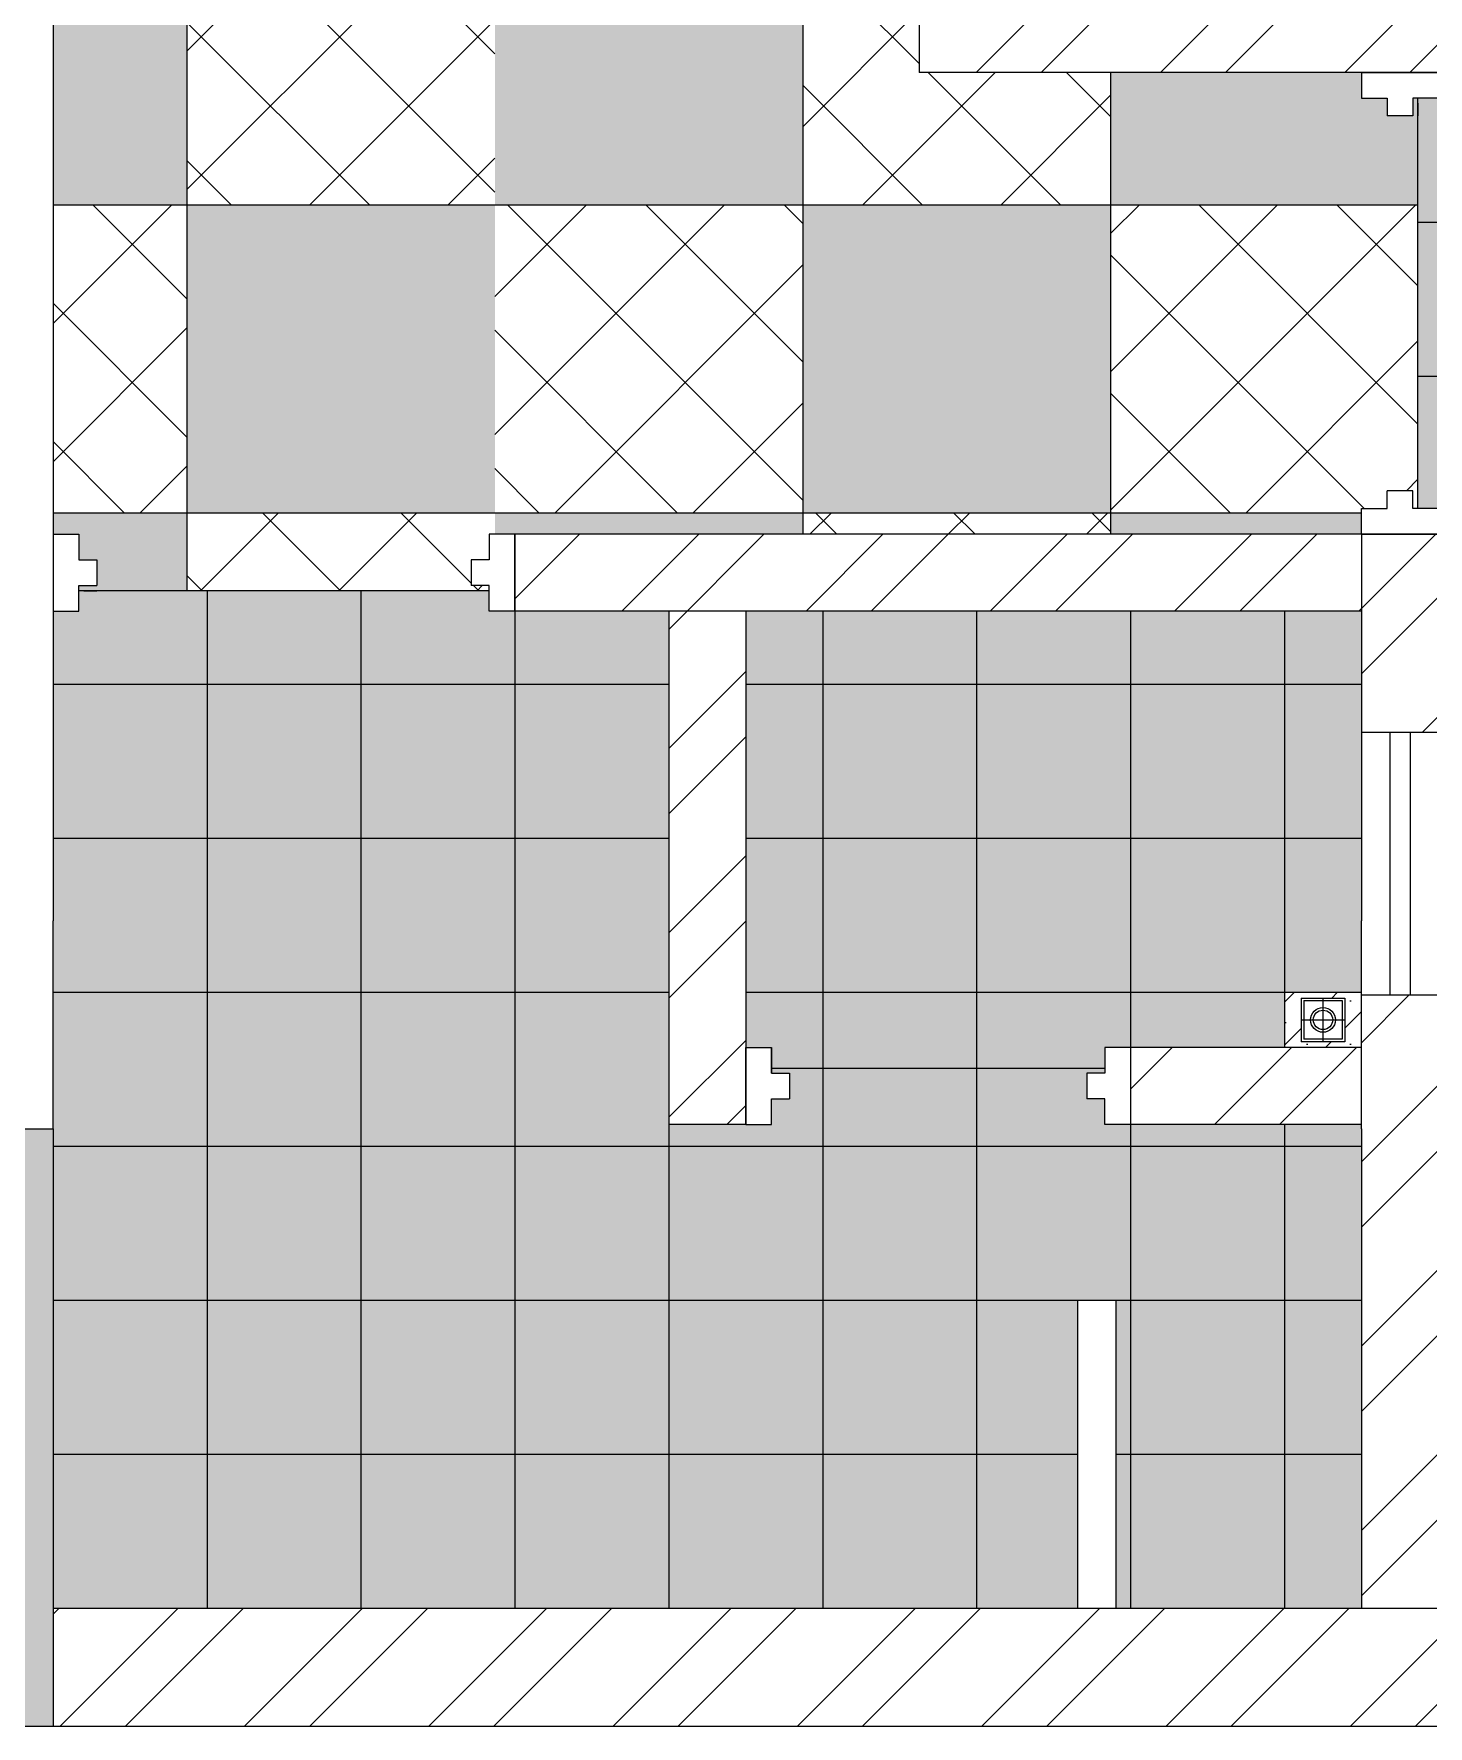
# Model space of a CAD drawing. Header units: millimetres. Extents: x 86441 to 190201, y 16532 to 98188.
# Drawn here: x 88206.1 to 88260.5, y 59550.7 to 59616.6 of the extents above; entities that cross this region are included whole.
import ezdxf

# ---------------------------------------------------------------- set-up
doc = ezdxf.new("R2010")
doc.units = ezdxf.units.MM
doc.header["$LTSCALE"] = 0.1
doc.layers.add('COLUMN', color=1, linetype='Continuous', lineweight=0)
pattern_1 = [(45, (86262.1527, 59039.9638), (-2.694077, 2.694077), []), (135, (86262.1527, 59039.9638), (-2.694077, -2.694077), [])]

msp = doc.modelspace()

# ---------------------------------------------------------------- hatches: boundary and pattern name
at = {"true_color": 0xc7c8ca, "transparency": 33554687}
h = msp.add_hatch(color=9, dxfattribs=at)
h.dxf.hatch_style = 1
h.paths.add_polyline_path([(88212.105, 59621.953), (88206.885, 59621.953), (88206.885, 59609.953), (88212.105, 59609.953)])
h = msp.add_hatch(dxfattribs=at)
h.set_pattern_fill('ANSI37', color=9, scale=1.2)
h.set_pattern_definition(pattern_1)
h.paths.add_polyline_path([(88224.105, 59621.953), (88212.105, 59621.953), (88212.105, 59609.953), (88224.105, 59609.953)])
h = msp.add_hatch(color=9, dxfattribs=at)
h.dxf.hatch_style = 1
h.paths.add_polyline_path([(88236.105, 59621.953), (88224.105, 59621.953), (88224.105, 59609.953), (88236.105, 59609.953)])
h = msp.add_hatch(dxfattribs=at)
h.set_pattern_fill('ANSI37', color=9, scale=1.2)
h.set_pattern_definition(pattern_1)
h.paths.add_polyline_path([(88248.105, 59615.113), (88240.645, 59615.113), (88240.645, 59618.113), (88240.645, 59618.813), (88241.145, 59618.813), (88241.145, 59619.113), (88241.645, 59619.113), (88241.645, 59618.813), (88241.745, 59618.813), (88241.745, 59621.953), (88236.105, 59621.953), (88236.105, 59609.953), (88248.105, 59609.953)])
at = {"transparency": 33554687}
h = msp.add_hatch(color=7, dxfattribs=at)
h.dxf.hatch_style = 1
h.paths.add_polyline_path([(88242.885, 59579.273), (88236.885, 59579.273), (88236.885, 59576.313), (88242.885, 59576.313)])
h.paths.add_polyline_path([(88242.885, 59576.313), (88236.885, 59576.313), (88236.885, 59573.273), (88242.885, 59573.273)])
h.paths.add_polyline_path([(88254.885, 59579.273), (88248.885, 59579.273), (88248.885, 59577.113), (88254.885, 59577.113)])
h.paths.add_polyline_path([(88257.885, 59582.053), (88257.885, 59585.273), (88254.885, 59585.273), (88254.885, 59579.273), (88257.885, 59579.273)])
h.paths.add_polyline_path([(88248.885, 59585.273), (88242.885, 59585.273), (88242.885, 59579.273), (88248.885, 59579.273)])
h.paths.add_polyline_path([(88236.885, 59585.273), (88233.885, 59585.273), (88233.885, 59579.273), (88236.885, 59579.273)])
h.paths.add_polyline_path([(88224.885, 59585.273), (88218.885, 59585.273), (88218.885, 59579.273), (88224.885, 59579.273)])
h.paths.add_polyline_path([(88212.885, 59585.273), (88206.885, 59585.273), (88206.885, 59582.053), (88206.885, 59579.273), (88212.885, 59579.273)])
h.paths.add_polyline_path([(88218.885, 59591.273), (88212.885, 59591.273), (88212.885, 59585.273), (88218.885, 59585.273)])
h.paths.add_polyline_path([(88230.885, 59591.273), (88224.885, 59591.273), (88224.885, 59585.273), (88230.885, 59585.273)])
h.paths.add_polyline_path([(88242.885, 59591.273), (88236.885, 59591.273), (88236.885, 59585.273), (88242.885, 59585.273)])
h.paths.add_polyline_path([(88254.885, 59591.273), (88248.885, 59591.273), (88248.885, 59585.273), (88254.885, 59585.273)])
h.paths.add_polyline_path([(88257.885, 59594.113), (88254.885, 59594.113), (88254.885, 59591.273), (88257.885, 59591.273)])
h.paths.add_polyline_path([(88248.885, 59594.113), (88242.885, 59594.113), (88242.885, 59591.273), (88248.885, 59591.273)])
h.paths.add_polyline_path([(88236.885, 59594.113), (88233.885, 59594.113), (88233.885, 59591.273), (88236.885, 59591.273)])
h.paths.add_polyline_path([(88224.885, 59594.113), (88223.885, 59594.113), (88223.885, 59594.913), (88218.885, 59594.913), (88218.885, 59591.273), (88224.885, 59591.273)])
h.paths.add_polyline_path([(88212.885, 59594.913), (88207.885, 59594.913), (88207.885, 59594.113), (88206.885, 59594.113), (88206.885, 59591.273), (88212.885, 59591.273)])
h.paths.add_polyline_path([(88266.885, 59615.113), (88260.885, 59615.113), (88260.885, 59614.113), (88260.085, 59614.113), (88260.085, 59609.273), (88266.885, 59609.273)])
h.paths.add_polyline_path([(88278.885, 59615.113), (88272.885, 59615.113), (88272.885, 59609.273), (88278.885, 59609.273)])
h.paths.add_polyline_path([(88290.885, 59615.113), (88284.885, 59615.113), (88284.885, 59609.273), (88290.885, 59609.273)])
h.paths.add_polyline_path([(88272.885, 59609.273), (88266.885, 59609.273), (88266.885, 59603.273), (88272.885, 59603.273)])
h.paths.add_polyline_path([(88284.885, 59609.273), (88278.885, 59609.273), (88278.885, 59603.273), (88284.885, 59603.273)])
h.paths.add_polyline_path([(88295.185, 59609.273), (88290.885, 59609.273), (88290.885, 59603.273), (88295.185, 59603.273)])
h.paths.add_polyline_path([(88266.885, 59603.273), (88260.085, 59603.273), (88260.085, 59598.113), (88260.885, 59598.113), (88260.885, 59597.273), (88266.885, 59597.273)])
h.paths.add_polyline_path([(88278.885, 59603.273), (88272.885, 59603.273), (88272.885, 59597.273), (88278.885, 59597.273)])
h.paths.add_polyline_path([(88290.885, 59603.273), (88284.885, 59603.273), (88284.885, 59597.273), (88290.885, 59597.273)])
h.paths.add_polyline_path([(88272.885, 59597.273), (88266.885, 59597.273), (88266.885, 59591.273), (88272.885, 59591.273)])
h.paths.add_polyline_path([(88284.885, 59597.273), (88278.885, 59597.273), (88278.885, 59591.273), (88284.885, 59591.273)])
h.paths.add_polyline_path([(88296.885, 59597.273), (88290.885, 59597.273), (88290.885, 59591.273), (88296.885, 59591.273)])
h.paths.add_polyline_path([(88302.885, 59600.793), (88296.885, 59600.793), (88296.885, 59597.273), (88302.885, 59597.273)])
h.paths.add_polyline_path([(88308.885, 59597.273), (88302.885, 59597.273), (88302.885, 59591.273), (88308.885, 59591.273)])
h.paths.add_polyline_path([(88310.525, 59600.793), (88308.885, 59600.793), (88308.885, 59597.273), (88310.525, 59597.273)])
h.paths.add_polyline_path([(88266.885, 59591.273), (88260.885, 59591.273), (88260.885, 59585.273), (88266.885, 59585.273)])
h.paths.add_polyline_path([(88278.885, 59591.273), (88272.885, 59591.273), (88272.885, 59585.273), (88278.885, 59585.273)])
h.paths.add_polyline_path([(88290.885, 59591.273), (88284.885, 59591.273), (88284.885, 59585.273), (88290.885, 59585.273)])
h.paths.add_polyline_path([(88302.885, 59591.273), (88296.885, 59591.273), (88296.885, 59585.273), (88302.885, 59585.273)])
h.paths.add_polyline_path([(88310.525, 59591.273), (88308.885, 59591.273), (88308.885, 59585.273), (88310.525, 59585.273)])
h.paths.add_polyline_path([(88272.885, 59585.273), (88266.885, 59585.273), (88266.885, 59581.293), (88267.675, 59581.293), (88268.675, 59581.293), (88268.675, 59580.293), (88269.375, 59580.293), (88269.375, 59579.273), (88272.885, 59579.273)])
h.paths.add_polyline_path([(88284.885, 59585.273), (88278.885, 59585.273), (88278.885, 59579.273), (88280.975, 59579.273), (88280.975, 59580.293), (88281.675, 59580.293), (88281.675, 59581.293), (88282.675, 59581.293), (88284.885, 59581.293)])
h.paths.add_polyline_path([(88296.885, 59585.273), (88290.885, 59585.273), (88290.885, 59579.273), (88296.885, 59579.273)])
h.paths.add_polyline_path([(88308.885, 59585.273), (88302.885, 59585.273), (88302.885, 59581.293), (88307.465, 59581.293), (88308.885, 59581.293)])
h.paths.add_polyline_path([(88266.885, 59578.293), (88260.885, 59578.293), (88260.885, 59573.953), (88260.885, 59573.273), (88266.885, 59573.273)])
h.paths.add_polyline_path([(88278.885, 59579.093), (88272.885, 59579.093), (88272.885, 59573.273), (88278.885, 59573.273)])
h.paths.add_polyline_path([(88290.885, 59579.093), (88286.675, 59579.093), (88286.675, 59578.293), (88285.675, 59578.293), (88285.675, 59573.273), (88290.885, 59573.273)])
h.paths.add_polyline_path([(88302.885, 59578.293), (88300.675, 59578.293), (88299.675, 59578.293), (88299.675, 59579.093), (88296.885, 59579.093), (88296.885, 59573.273), (88302.885, 59573.273)])
h.paths.add_polyline_path([(88310.525, 59578.293), (88308.885, 59578.293), (88308.885, 59575.333), (88310.525, 59575.333)])
h.paths.add_polyline_path([(88272.885, 59573.273), (88266.885, 59573.273), (88266.885, 59567.273), (88272.885, 59567.273)])
h.paths.add_polyline_path([(88282.675, 59573.273), (88278.885, 59573.273), (88278.885, 59567.273), (88282.675, 59567.273)])
h.paths.add_polyline_path([(88296.885, 59573.273), (88290.885, 59573.273), (88290.885, 59567.273), (88296.885, 59567.273)])
h.paths.add_polyline_path([(88307.465, 59573.273), (88302.885, 59573.273), (88302.885, 59567.273), (88307.465, 59567.273)])
h.paths.add_polyline_path([(88266.885, 59567.273), (88260.885, 59567.273), (88260.885, 59561.273), (88266.885, 59561.273)])
h.paths.add_polyline_path([(88278.885, 59567.273), (88272.885, 59567.273), (88272.885, 59561.273), (88278.885, 59561.273)])
h.paths.add_polyline_path([(88290.885, 59567.273), (88285.675, 59567.273), (88285.675, 59565.303), (88285.675, 59561.273), (88290.885, 59561.273)])
h.paths.add_polyline_path([(88302.885, 59567.273), (88296.885, 59567.273), (88296.885, 59561.273), (88302.885, 59561.273)])
h.paths.add_polyline_path([(88272.885, 59561.273), (88266.885, 59561.273), (88266.885, 59555.273), (88272.885, 59555.273)])
h.paths.add_polyline_path([(88296.885, 59561.273), (88290.885, 59561.273), (88290.885, 59555.273), (88296.885, 59555.273)])
at = {"true_color": 0xc7c8ca, "transparency": 33554687}
h = msp.add_hatch(color=9, dxfattribs=at)
h.dxf.hatch_style = 1
h.paths.add_polyline_path([(88260.085, 59614.113), (88259.885, 59614.113), (88259.885, 59613.413), (88258.885, 59613.413), (88258.885, 59614.113), (88257.885, 59614.113), (88257.885, 59615.113), (88248.105, 59615.113), (88248.105, 59609.953), (88260.085, 59609.953)])
h = msp.add_hatch(dxfattribs=at)
h.set_pattern_fill('ANSI37', color=9, scale=1.2)
h.set_pattern_definition(pattern_1)
h.paths.add_polyline_path([(88212.105, 59609.953), (88206.885, 59609.953), (88206.885, 59597.953), (88212.105, 59597.953)])
h = msp.add_hatch(color=9, dxfattribs=at)
h.dxf.hatch_style = 1
h.paths.add_polyline_path([(88224.105, 59609.953), (88212.105, 59609.953), (88212.105, 59597.953), (88224.105, 59597.953)])
h = msp.add_hatch(dxfattribs=at)
h.set_pattern_fill('ANSI37', color=9, scale=1.2)
h.set_pattern_definition(pattern_1)
h.paths.add_polyline_path([(88236.105, 59609.953), (88224.105, 59609.953), (88224.105, 59597.953), (88236.105, 59597.953)])
h = msp.add_hatch(color=9, dxfattribs=at)
h.dxf.hatch_style = 1
h.paths.add_polyline_path([(88248.105, 59609.953), (88236.105, 59609.953), (88236.105, 59597.953), (88248.105, 59597.953)])
h = msp.add_hatch(dxfattribs=at)
h.set_pattern_fill('ANSI37', color=9, scale=1.2)
h.set_pattern_definition(pattern_1)
h.paths.add_polyline_path([(88260.085, 59609.953), (88248.105, 59609.953), (88248.105, 59597.953), (88257.885, 59597.953), (88257.885, 59598.113), (88258.885, 59598.113), (88258.885, 59598.813), (88259.885, 59598.813), (88259.885, 59598.113), (88260.085, 59598.113)])
at = {"true_color": 0xffffff, "transparency": 33554623}
h = msp.add_hatch(color=7, dxfattribs=at)
h.dxf.hatch_style = 1
h.paths.add_polyline_path([(88266.885, 59609.273), (88260.085, 59609.273), (88260.085, 59603.273), (88266.885, 59603.273)])
at = {"true_color": 0xc7c8ca, "transparency": 33554687}
h = msp.add_hatch(color=9, dxfattribs=at)
h.dxf.hatch_style = 1
h.paths.add_polyline_path([(88212.105, 59597.953), (88206.885, 59597.953), (88206.885, 59597.113), (88207.885, 59597.113), (88207.885, 59596.113), (88208.585, 59596.113), (88208.585, 59595.113), (88207.885, 59595.113), (88207.885, 59594.913), (88212.105, 59594.913)])
h.paths.add_polyline_path([(88236.105, 59597.953), (88224.105, 59597.953), (88224.105, 59597.113), (88224.885, 59597.113), (88236.105, 59597.113)])
h.paths.add_polyline_path([(88257.885, 59597.953), (88248.105, 59597.953), (88248.105, 59597.113), (88257.885, 59597.113)])
h = msp.add_hatch(dxfattribs=at)
h.set_pattern_fill('ANSI37', color=9, scale=1.2)
h.set_pattern_definition(pattern_1)
h.paths.add_polyline_path([(88223.185, 59596.113), (88223.885, 59596.113), (88223.885, 59597.113), (88224.105, 59597.113), (88224.105, 59597.953), (88212.105, 59597.953), (88212.105, 59594.913), (88223.885, 59594.913), (88223.885, 59595.113), (88223.185, 59595.113)])
h = msp.add_hatch(dxfattribs=at)
h.set_pattern_fill('ANSI37', color=9, scale=1.2)
h.set_pattern_definition(pattern_1)
h.paths.add_polyline_path([(88248.105, 59597.953), (88236.105, 59597.953), (88236.105, 59597.113), (88248.105, 59597.113)])
at = {"true_color": 0xffffff, "transparency": 33554623}
h = msp.add_hatch(color=7, dxfattribs=at)
h.dxf.hatch_style = 1
h.paths.add_polyline_path([(88218.885, 59594.913), (88212.885, 59594.913), (88212.885, 59591.273), (88218.885, 59591.273)])
h = msp.add_hatch(color=7, dxfattribs=at)
h.dxf.hatch_style = 1
h.paths.add_polyline_path([(88230.885, 59594.113), (88224.885, 59594.113), (88224.885, 59591.273), (88230.885, 59591.273)])
h = msp.add_hatch(color=7, dxfattribs=at)
h.dxf.hatch_style = 1
h.paths.add_polyline_path([(88242.885, 59594.113), (88236.885, 59594.113), (88236.885, 59591.273), (88242.885, 59591.273)])
h = msp.add_hatch(color=7, dxfattribs=at)
h.dxf.hatch_style = 1
h.paths.add_polyline_path([(88254.885, 59594.113), (88248.885, 59594.113), (88248.885, 59591.273), (88254.885, 59591.273)])
h = msp.add_hatch(color=7, dxfattribs=at)
h.dxf.hatch_style = 1
h.paths.add_polyline_path([(88212.885, 59591.273), (88206.885, 59591.273), (88206.885, 59585.273), (88212.885, 59585.273)])
h = msp.add_hatch(color=7, dxfattribs=at)
h.dxf.hatch_style = 1
h.paths.add_polyline_path([(88224.885, 59591.273), (88218.885, 59591.273), (88218.885, 59585.273), (88224.885, 59585.273)])
h = msp.add_hatch(color=7, dxfattribs=at)
h.dxf.hatch_style = 1
h.paths.add_polyline_path([(88236.885, 59591.273), (88233.885, 59591.273), (88233.885, 59585.273), (88236.885, 59585.273)])
h = msp.add_hatch(color=7, dxfattribs=at)
h.dxf.hatch_style = 1
h.paths.add_polyline_path([(88248.885, 59591.273), (88242.885, 59591.273), (88242.885, 59585.273), (88248.885, 59585.273)])
h = msp.add_hatch(color=7, dxfattribs=at)
h.dxf.hatch_style = 1
h.paths.add_polyline_path([(88257.885, 59591.273), (88254.885, 59591.273), (88254.885, 59585.273), (88257.885, 59585.273)])
h = msp.add_hatch(color=7, dxfattribs=at)
h.dxf.hatch_style = 1
h.paths.add_polyline_path([(88218.885, 59585.273), (88212.885, 59585.273), (88212.885, 59579.273), (88218.885, 59579.273)])
h = msp.add_hatch(color=7, dxfattribs=at)
h.dxf.hatch_style = 1
h.paths.add_polyline_path([(88230.885, 59585.273), (88224.885, 59585.273), (88224.885, 59579.273), (88230.885, 59579.273)])
h = msp.add_hatch(color=7, dxfattribs=at)
h.dxf.hatch_style = 1
h.paths.add_polyline_path([(88242.885, 59585.273), (88236.885, 59585.273), (88236.885, 59579.273), (88242.885, 59579.273)])
h = msp.add_hatch(color=7, dxfattribs=at)
h.dxf.hatch_style = 1
h.paths.add_polyline_path([(88254.885, 59585.273), (88248.885, 59585.273), (88248.885, 59579.273), (88254.885, 59579.273)])
h = msp.add_hatch(color=7, dxfattribs=at)
h.dxf.hatch_style = 1
h.paths.add_polyline_path([(88212.885, 59579.273), (88206.885, 59579.273), (88206.885, 59573.953), (88206.885, 59573.273), (88212.885, 59573.273)])
at = {"transparency": 33554687}
h = msp.add_hatch(color=7, dxfattribs=at)
h.dxf.hatch_style = 1
h.paths.add_polyline_path([(88218.885, 59579.273), (88212.885, 59579.273), (88212.885, 59573.273), (88218.885, 59573.273)])
at = {"true_color": 0xffffff, "transparency": 33554623}
h = msp.add_hatch(color=7, dxfattribs=at)
h.dxf.hatch_style = 1
h.paths.add_polyline_path([(88224.885, 59579.273), (88218.885, 59579.273), (88218.885, 59573.273), (88224.885, 59573.273)])
at = {"transparency": 33554687}
h = msp.add_hatch(color=7, dxfattribs=at)
h.dxf.hatch_style = 1
h.paths.add_polyline_path([(88230.885, 59579.273), (88224.885, 59579.273), (88224.885, 59573.273), (88230.885, 59573.273)])
at = {"true_color": 0xffffff, "transparency": 33554623}
h = msp.add_hatch(color=7, dxfattribs=at)
h.dxf.hatch_style = 1
h.paths.add_polyline_path([(88236.885, 59579.273), (88233.885, 59579.273), (88233.885, 59577.113), (88234.885, 59577.113), (88234.885, 59576.313), (88236.885, 59576.313)])
h = msp.add_hatch(color=7, dxfattribs=at)
h.dxf.hatch_style = 1
h.paths.add_polyline_path([(88247.885, 59577.113), (88248.885, 59577.113), (88248.885, 59579.273), (88242.885, 59579.273), (88242.885, 59576.313), (88247.885, 59576.313)])
at = {"true_color": 0xffffff, "transparency": 33554610}
h = msp.add_hatch(dxfattribs=at)
h.set_pattern_fill('SACNCR', scale=0.5)
h.set_pattern_definition([(45, (86262.1527, 59300.2617), (-0.841899, 0.841899), []), (45, (86262.9946, 59300.2617), (-0.841899, 0.841899), [0, -1.190625])])
h.paths.add_polyline_path([(88282.675, 59561.273), (88278.885, 59561.273), (88278.885, 59555.273), (88282.675, 59555.273)])
h.paths.add_polyline_path([(88281.63, 59559.123), (88281.63, 59557.423), (88279.93, 59557.423), (88279.93, 59559.123)], flags=16)
h.paths.add_polyline_path([(88281.53, 59559.023), (88281.53, 59557.523), (88280.03, 59557.523), (88280.03, 59559.023)], flags=0)
h.paths.add_polyline_path([(88280.297, 59558.273), (88280.401, 59558.273, -0.414214), (88280.78, 59558.652), (88280.78, 59558.756, 0.414214)], flags=0)
h.paths.add_polyline_path([(88307.465, 59561.273), (88302.885, 59561.273), (88302.885, 59555.273), (88307.465, 59555.273)])
h.paths.add_polyline_path([(88306.025, 59559.123), (88306.025, 59557.423), (88304.325, 59557.423), (88304.325, 59559.123)], flags=16)
h.paths.add_polyline_path([(88305.925, 59559.023), (88305.925, 59557.523), (88304.425, 59557.523), (88304.425, 59559.023)], flags=0)
h.paths.add_polyline_path([(88304.692, 59558.273), (88304.796, 59558.273, -0.414214), (88305.175, 59558.652), (88305.175, 59558.756, 0.414214)], flags=0)
h.paths.add_polyline_path([(88257.885, 59579.273), (88254.885, 59579.273), (88254.885, 59577.113), (88257.885, 59577.113)])
h.paths.add_polyline_path([(88257.235, 59577.343), (88255.535, 59577.343), (88255.535, 59579.043), (88257.235, 59579.043)], flags=16)
h.paths.add_polyline_path([(88257.135, 59577.443), (88255.635, 59577.443), (88255.635, 59578.943), (88257.135, 59578.943)], flags=0)
h.paths.add_polyline_path([(88256.868, 59578.193, -1), (88255.902, 59578.193, -1)], flags=0)
h.paths.add_polyline_path([(88256.764, 59578.193, -1), (88256.006, 59578.193, -1)], flags=0)
at = {"true_color": 0xffffff, "transparency": 33554646}
h = msp.add_hatch(color=7, dxfattribs=at)
h.dxf.hatch_style = 1
h.paths.add_polyline_path([(88257.885, 59573.953), (88257.885, 59574.113), (88254.885, 59574.113), (88254.885, 59573.273), (88257.885, 59573.273)])
h.paths.add_polyline_path([(88290.885, 59579.273), (88286.675, 59579.273), (88286.675, 59579.093), (88290.885, 59579.093)])
at = {"true_color": 0xffffff, "transparency": 33554623}
h = msp.add_hatch(color=7, dxfattribs=at)
h.dxf.hatch_style = 1
h.paths.add_polyline_path([(88236.885, 59576.313), (88234.885, 59576.313), (88234.885, 59576.113), (88235.585, 59576.113), (88235.585, 59575.113), (88234.885, 59575.113), (88234.885, 59574.113), (88233.885, 59574.113), (88230.885, 59574.113), (88230.885, 59573.273), (88236.885, 59573.273)])
h = msp.add_hatch(color=7, dxfattribs=at)
h.dxf.hatch_style = 1
h.paths.add_polyline_path([(88248.885, 59574.113), (88247.885, 59574.113), (88247.885, 59575.113), (88247.185, 59575.113), (88247.185, 59576.113), (88247.885, 59576.113), (88247.885, 59576.313), (88242.885, 59576.313), (88242.885, 59573.273), (88248.885, 59573.273)])
h = msp.add_hatch(color=7, dxfattribs=at)
h.dxf.hatch_style = 1
h.paths.add_polyline_path([(88254.885, 59574.113), (88248.885, 59574.113), (88248.885, 59573.273), (88254.885, 59573.273)])
at = {"transparency": 33554687}
h = msp.add_hatch(color=7, dxfattribs=at)
h.dxf.hatch_style = 1
h.paths.add_polyline_path([(88212.885, 59573.273), (88206.885, 59573.273), (88206.885, 59567.273), (88212.885, 59567.273)])
at = {"true_color": 0xffffff, "transparency": 33554623}
h = msp.add_hatch(color=7, dxfattribs=at)
h.dxf.hatch_style = 1
h.paths.add_polyline_path([(88218.885, 59573.273), (88212.885, 59573.273), (88212.885, 59567.273), (88218.885, 59567.273)])
at = {"transparency": 33554687}
h = msp.add_hatch(color=7, dxfattribs=at)
h.dxf.hatch_style = 1
h.paths.add_polyline_path([(88224.885, 59573.273), (88218.885, 59573.273), (88218.885, 59567.273), (88224.885, 59567.273)])
at = {"true_color": 0xffffff, "transparency": 33554623}
h = msp.add_hatch(color=7, dxfattribs=at)
h.dxf.hatch_style = 1
h.paths.add_polyline_path([(88230.885, 59573.273), (88224.885, 59573.273), (88224.885, 59567.273), (88230.885, 59567.273)])
at = {"transparency": 33554687}
h = msp.add_hatch(color=7, dxfattribs=at)
h.dxf.hatch_style = 1
h.paths.add_polyline_path([(88236.885, 59573.273), (88230.885, 59573.273), (88230.885, 59567.273), (88236.885, 59567.273)])
at = {"true_color": 0xffffff, "transparency": 33554623}
h = msp.add_hatch(color=7, dxfattribs=at)
h.dxf.hatch_style = 1
h.paths.add_polyline_path([(88242.885, 59573.273), (88236.885, 59573.273), (88236.885, 59567.273), (88242.885, 59567.273)])
at = {"transparency": 33554687}
h = msp.add_hatch(color=7, dxfattribs=at)
h.dxf.hatch_style = 1
h.paths.add_polyline_path([(88248.885, 59573.273), (88242.885, 59573.273), (88242.885, 59567.273), (88248.885, 59567.273)])
at = {"true_color": 0xffffff, "transparency": 33554623}
h = msp.add_hatch(color=7, dxfattribs=at)
h.dxf.hatch_style = 1
h.paths.add_polyline_path([(88254.885, 59573.273), (88248.885, 59573.273), (88248.885, 59567.273), (88254.885, 59567.273)])
at = {"transparency": 33554687}
h = msp.add_hatch(color=7, dxfattribs=at)
h.dxf.hatch_style = 1
h.paths.add_polyline_path([(88257.885, 59573.273), (88254.885, 59573.273), (88254.885, 59567.273), (88257.885, 59567.273)])
at = {"true_color": 0xffffff, "transparency": 33554623}
h = msp.add_hatch(color=7, dxfattribs=at)
h.dxf.hatch_style = 1
h.paths.add_polyline_path([(88212.885, 59567.273), (88206.885, 59567.273), (88206.885, 59561.273), (88212.885, 59561.273)])
at = {"transparency": 33554687}
h = msp.add_hatch(color=7, dxfattribs=at)
h.dxf.hatch_style = 1
h.paths.add_polyline_path([(88218.885, 59567.273), (88212.885, 59567.273), (88212.885, 59561.273), (88218.885, 59561.273)])
at = {"true_color": 0xffffff, "transparency": 33554623}
h = msp.add_hatch(color=7, dxfattribs=at)
h.dxf.hatch_style = 1
h.paths.add_polyline_path([(88224.885, 59567.273), (88218.885, 59567.273), (88218.885, 59561.273), (88224.885, 59561.273)])
at = {"transparency": 33554687}
h = msp.add_hatch(color=7, dxfattribs=at)
h.dxf.hatch_style = 1
h.paths.add_polyline_path([(88230.885, 59567.273), (88224.885, 59567.273), (88224.885, 59561.273), (88230.885, 59561.273)])
at = {"true_color": 0xffffff, "transparency": 33554623}
h = msp.add_hatch(color=7, dxfattribs=at)
h.dxf.hatch_style = 1
h.paths.add_polyline_path([(88236.885, 59567.273), (88230.885, 59567.273), (88230.885, 59561.273), (88236.885, 59561.273)])
at = {"transparency": 33554687}
h = msp.add_hatch(color=7, dxfattribs=at)
h.dxf.hatch_style = 1
h.paths.add_polyline_path([(88242.885, 59567.273), (88236.885, 59567.273), (88236.885, 59561.273), (88242.885, 59561.273)])
at = {"true_color": 0xffffff, "transparency": 33554623}
h = msp.add_hatch(color=7, dxfattribs=at)
h.dxf.hatch_style = 1
h.paths.add_polyline_path([(88246.829, 59567.273), (88242.885, 59567.273), (88242.885, 59561.273), (88246.829, 59561.273)])
h = msp.add_hatch(color=7, dxfattribs=at)
h.dxf.hatch_style = 1
h.paths.add_polyline_path([(88248.885, 59567.273), (88248.329, 59567.273), (88248.329, 59561.273), (88248.885, 59561.273)])
at = {"transparency": 33554687}
h = msp.add_hatch(color=7, dxfattribs=at)
h.dxf.hatch_style = 1
h.paths.add_polyline_path([(88254.885, 59567.273), (88248.885, 59567.273), (88248.885, 59561.273), (88254.885, 59561.273)])
at = {"true_color": 0xffffff, "transparency": 33554623}
h = msp.add_hatch(color=7, dxfattribs=at)
h.dxf.hatch_style = 1
h.paths.add_polyline_path([(88257.885, 59567.273), (88254.885, 59567.273), (88254.885, 59561.273), (88257.885, 59561.273)])
at = {"transparency": 33554687}
h = msp.add_hatch(color=7, dxfattribs=at)
h.dxf.hatch_style = 1
h.paths.add_polyline_path([(88212.885, 59561.273), (88206.885, 59561.273), (88206.885, 59555.273), (88212.885, 59555.273)])
at = {"true_color": 0xffffff, "transparency": 33554623}
h = msp.add_hatch(color=7, dxfattribs=at)
h.dxf.hatch_style = 1
h.paths.add_polyline_path([(88218.885, 59561.273), (88212.885, 59561.273), (88212.885, 59555.273), (88218.885, 59555.273)])
at = {"transparency": 33554687}
h = msp.add_hatch(color=7, dxfattribs=at)
h.dxf.hatch_style = 1
h.paths.add_polyline_path([(88224.885, 59561.273), (88218.885, 59561.273), (88218.885, 59555.273), (88224.885, 59555.273)])
at = {"true_color": 0xffffff, "transparency": 33554623}
h = msp.add_hatch(color=7, dxfattribs=at)
h.dxf.hatch_style = 1
h.paths.add_polyline_path([(88230.885, 59561.273), (88224.885, 59561.273), (88224.885, 59555.273), (88230.885, 59555.273)])
at = {"transparency": 33554687}
h = msp.add_hatch(color=7, dxfattribs=at)
h.dxf.hatch_style = 1
h.paths.add_polyline_path([(88236.885, 59561.273), (88230.885, 59561.273), (88230.885, 59555.273), (88236.885, 59555.273)])
at = {"true_color": 0xffffff, "transparency": 33554623}
h = msp.add_hatch(color=7, dxfattribs=at)
h.dxf.hatch_style = 1
h.paths.add_polyline_path([(88242.885, 59561.273), (88236.885, 59561.273), (88236.885, 59555.273), (88242.885, 59555.273)])
at = {"transparency": 33554687}
h = msp.add_hatch(color=7, dxfattribs=at)
h.dxf.hatch_style = 1
h.paths.add_polyline_path([(88246.829, 59561.273), (88242.885, 59561.273), (88242.885, 59555.273), (88246.829, 59555.273)])
h = msp.add_hatch(color=7, dxfattribs=at)
h.dxf.hatch_style = 1
h.paths.add_polyline_path([(88248.885, 59561.273), (88248.329, 59561.273), (88248.329, 59555.273), (88248.885, 59555.273)])
at = {"true_color": 0xffffff, "transparency": 33554623}
h = msp.add_hatch(color=7, dxfattribs=at)
h.dxf.hatch_style = 1
h.paths.add_polyline_path([(88254.885, 59561.273), (88248.885, 59561.273), (88248.885, 59555.273), (88254.885, 59555.273)])
at = {"transparency": 33554687}
h = msp.add_hatch(color=7, dxfattribs=at)
h.dxf.hatch_style = 1
h.paths.add_polyline_path([(88257.885, 59561.273), (88254.885, 59561.273), (88254.885, 59555.273), (88257.885, 59555.273)])
at = {"layer": 'COLUMN', "true_color": 0xed1f24, "transparency": 33554687}
h = msp.add_hatch(dxfattribs=at)
h.set_pattern_fill('AR-CONC', color=240, scale=0.04)
h.set_pattern_definition([(50, (86262.1527, 59039.964), (7.287387, -0.637563), [0.762, -8.382]), (355, (86262.153, 59039.964), (-1.409737, 7.642274), [0.6096, -6.705623]), (100.45144, (86262.76, 59039.9106), (5.87765, 7.00471), [0.6476, -7.12361]), (46.1842, (86262.153, 59041.996), (10.84316, -1.681693), [1.143, -12.573]), (96.63556, (86263.056, 59041.856), (9.496165, 9.897045), [0.9714, -10.685424]), (351.18415, (86262.153, 59041.996), (9.496165, 9.897045), [0.9144, -10.05839]), (21, (86263.1687, 59041.488), (6.064576, -4.090608), [0.762, -8.382]), (326, (86263.169, 59041.488), (2.47208, 7.367519), [0.6096, -6.7056]), (71.45144, (86263.674, 59041.147), (8.536657, 3.27691), [0.6476, -7.123598]), (37.5, (86262.1527, 59039.9638), (0.123544, 3.3822016), [0, -6.62432, 0, -6.8072, 0, -6.731]), (7.5, (86262.1527, 59039.9638), (2.6727865, 4.007223), [0, -3.88112, 0, -6.47192, 0, -2.5654]), (327.5, (86259.887, 59039.9638), (5.4236238, -0.2291498), [0, -2.54, 0, -7.9248, 0, -10.5156]), (317.5, (86258.871, 59039.9638), (5.925167, 1.01706), [0, -3.302, 0, -5.26288, 0, -7.4676])])
h.paths.add_polyline_path([(88413.41, 59679.236), (88390.11, 59679.236), (88390.11, 59673.196), (88413.41, 59673.196)])
h.paths.add_polyline_path([(88224.145, 59674.033), (88200.845, 59674.033), (88200.845, 59667.993), (88224.105, 59667.993)])
h.paths.add_polyline_path([(88048.205, 59783.493), (88022.605, 59783.493), (88022.605, 59775.913), (88048.205, 59775.913), (88048.205, 59776.431)])
h.paths.add_polyline_path([(88315.125, 59575.293), (88307.465, 59575.293), (88307.465, 59550.673), (88315.125, 59550.673)])
h.paths.add_polyline_path([(88206.885, 59573.953), (88200.845, 59573.953), (88200.845, 59550.673), (88206.885, 59550.673)])
h.paths.add_polyline_path([(88129.645, 59592.633), (88123.605, 59592.633), (88123.605, 59569.353), (88129.645, 59569.353)])
h.paths.add_polyline_path([(88048.205, 59576.933), (88022.605, 59576.933), (88022.605, 59569.353), (88048.205, 59569.353)])
h.paths.add_polyline_path([(88129.645, 59778.893), (88129.645, 59783.493), (88123.605, 59783.493), (88123.605, 59760.213), (88129.645, 59760.213)])
h.paths.add_polyline_path([(88206.885, 59783.493), (88200.845, 59783.493), (88200.845, 59760.213), (88206.885, 59760.213)])
h.paths.add_polyline_path([(88504.39, 59580.496), (88499.79, 59580.496), (88496.73, 59580.496), (88496.73, 59573.749), (88496.73, 59560.476), (88496.73, 59555.876), (88504.39, 59555.876)])
h.paths.add_polyline_path([(88396.15, 59587.256), (88391.61, 59587.256), (88390.11, 59587.256), (88390.11, 59579.156), (88390.11, 59555.876), (88396.15, 59555.876), (88396.15, 59560.476)])
h.paths.add_polyline_path([(88396.15, 59784.096), (88396.15, 59788.696), (88390.11, 59788.696), (88390.11, 59765.416), (88391.61, 59765.416), (88391.61, 59765.431), (88396.15, 59765.431), (88396.15, 59778.704)])
at = {"layer": 'COLUMN', "lineweight": 9, "true_color": 0x636466, "transparency": 33554687}
h = msp.add_hatch(dxfattribs=at)
h.set_pattern_fill('STEEL', color=251, scale=1.6)
h.set_pattern_definition([(45, (86262.1527, 59039.964), (-3.592102, 3.592102), []), (45, (86262.1527, 59042.504), (-3.592102, 3.592102), [])])
h.paths.add_polyline_path([(88267.675, 59581.293), (88260.885, 59581.293), (88260.885, 59578.293), (88267.675, 59578.293)])
h.paths.add_polyline_path([(88465.91, 59711.09), (88462.91, 59711.09), (88462.91, 59688.09), (88465.91, 59688.09)], flags=17)
h.paths.add_polyline_path([(88447.91, 59691.09), (88426.91, 59691.09), (88426.91, 59688.09), (88447.91, 59688.09)], flags=17)
h.paths.add_polyline_path([(88295.185, 59618.113), (88240.645, 59618.113), (88240.645, 59615.113), (88295.185, 59615.113)])
h.paths.add_polyline_path([(88260.885, 59573.953), (88260.885, 59579.162), (88257.885, 59579.162), (88257.885, 59573.953), (88257.885, 59555.273), (88260.885, 59555.273)])
h.paths.add_polyline_path([(88285.675, 59579.273), (88282.675, 59579.273), (88282.675, 59555.273), (88285.675, 59555.273), (88285.675, 59565.283)])
h.paths.add_polyline_path([(88257.885, 59577.113), (88248.885, 59577.113), (88248.885, 59574.113), (88257.885, 59574.113)])
h.paths.add_polyline_path([(88260.885, 59597.113), (88257.885, 59597.113), (88257.885, 59589.404), (88260.885, 59589.404)])
h.paths.add_polyline_path([(88257.885, 59597.113), (88224.885, 59597.113), (88224.885, 59594.113), (88257.885, 59594.113)])
h.paths.add_polyline_path([(88233.885, 59594.113), (88230.885, 59594.113), (88230.885, 59574.113), (88233.885, 59574.113), (88233.885, 59577.113)])
h.paths.add_polyline_path([(88310.525, 59581.293), (88307.465, 59581.293), (88300.675, 59581.293), (88300.675, 59578.293), (88307.465, 59578.293), (88310.525, 59578.293)], flags=17)
h.paths.add_polyline_path([(88123.605, 59573.953), (88048.205, 59573.953), (88048.205, 59569.353), (88123.605, 59569.353)])
h.paths.add_polyline_path([(88200.845, 59573.953), (88194.865, 59573.953), (88194.865, 59569.353), (88200.845, 59569.353)])
h.paths.add_polyline_path([(88137.085, 59573.953), (88129.645, 59573.953), (88129.645, 59569.353), (88137.085, 59569.353)])
h.paths.add_polyline_path([(88307.465, 59555.273), (88301.966, 59555.273), (88301.966, 59550.673), (88307.465, 59550.673)])
h.paths.add_polyline_path([(88291.173, 59555.273), (88277.177, 59555.273), (88277.177, 59550.673), (88291.173, 59550.673)])
h.paths.add_polyline_path([(88266.269, 59555.273), (88206.885, 59555.273), (88206.885, 59550.673), (88266.269, 59550.673)])
h.paths.add_polyline_path([(88299.785, 59615.113), (88295.185, 59615.113), (88295.185, 59600.793), (88310.525, 59600.793), (88310.525, 59575.333), (88315.125, 59575.333), (88315.125, 59605.393), (88299.785, 59605.393)])
h.paths.add_polyline_path([(88299.785, 59679.953), (88295.185, 59679.953), (88295.185, 59672.893), (88299.785, 59672.893)])
h.paths.add_polyline_path([(88299.785, 59783.493), (88295.185, 59783.493), (88279.905, 59783.493), (88279.905, 59778.893), (88295.185, 59778.893), (88295.185, 59737.733), (88299.785, 59737.733)])
h.paths.add_polyline_path([(88222.125, 59783.493), (88206.885, 59783.493), (88206.885, 59778.893), (88222.125, 59778.893)])
h.paths.add_polyline_path([(88137.085, 59783.493), (88129.645, 59783.493), (88129.645, 59778.893), (88137.085, 59778.893)])
h.paths.add_polyline_path([(88200.845, 59783.493), (88194.865, 59783.493), (88194.865, 59778.893), (88200.845, 59778.893)])
h.paths.add_polyline_path([(88123.605, 59783.493), (88048.205, 59783.493), (88048.205, 59778.893), (88123.605, 59778.893)])
edge = h.paths.add_edge_path()
edge.add_line((88499.79, 59580.496), (88504.39, 59580.496))
edge.add_line((88499.854, 59605.961), (88499.79, 59580.386))
edge.add_line((88504.39, 59610.596), (88504.39, 59580.496))
edge.add_line((88489.05, 59610.596), (88504.39, 59610.596))
edge.add_line((88484.452, 59605.996), (88499.854, 59605.961))
edge.add_line((88489.05, 59788.696), (88489.05, 59610.596))
edge.add_line((88484.452, 59784.096), (88484.452, 59605.996))
edge.add_line((88396.15, 59788.696), (88489.05, 59788.696))
edge.add_line((88396.15, 59784.096), (88484.452, 59784.096))
edge.add_line((88396.15, 59788.696), (88396.15, 59784.096))
h.paths.add_polyline_path([(88496.73, 59560.476), (88496.73, 59555.876), (88396.15, 59555.876), (88396.15, 59560.476)])

# ---------------------------------------------------------------- linework, layer by layer
at = {"color": 9, "true_color": 0xc7c8ca, "transparency": 33554687}
for p, q in [((88212.105, 59667.993), (88212.105, 59594.913)), ((88236.105, 59633.113), (88236.105, 59597.113)), ((88248.105, 59615.113), (88248.105, 59597.113)), ((88206.885, 59609.953), (88260.085, 59609.953)), ((88260.085, 59609.273), (88295.185, 59609.273)), ((88260.085, 59603.273), (88295.185, 59603.273)), ((88212.885, 59594.913), (88212.885, 59555.273)), ((88218.885, 59594.913), (88218.885, 59555.273)), ((88224.885, 59594.913), (88224.885, 59555.273)), ((88230.885, 59594.113), (88230.885, 59555.273)), ((88236.885, 59594.113), (88236.885, 59555.273)), ((88242.885, 59594.113), (88242.885, 59555.273)), ((88248.885, 59594.113), (88248.885, 59577.113)), ((88254.885, 59594.113), (88254.885, 59577.113)), ((88206.885, 59591.273), (88230.885, 59591.273)), ((88233.885, 59591.273), (88257.885, 59591.273)), ((88206.885, 59585.273), (88230.885, 59585.273)), ((88233.885, 59585.273), (88257.885, 59585.273)), ((88206.885, 59579.273), (88230.885, 59579.273)), ((88233.885, 59579.273), (88257.885, 59579.273)), ((88248.885, 59574.113), (88248.885, 59555.273)), ((88254.885, 59574.113), (88254.885, 59555.273)), ((88206.885, 59573.273), (88257.885, 59573.273)), ((88206.885, 59567.273), (88257.885, 59567.273)), ((88206.885, 59561.273), (88246.829, 59561.273)), ((88248.329, 59561.273), (88257.885, 59561.273))]:
    msp.add_line(p, q, dxfattribs=at)
at = {"color": 4, "lineweight": 18, "transparency": 33554687}
for p in [(88206.885, 59633.853), (88206.885, 59573.953)]:
    msp.add_line(p, (88206.885, 59582.053), dxfattribs=at)
at = {"color": 18, "lineweight": 9, "true_color": 0x000000, "transparency": 33554687}
msp.add_line((88240.645, 59618.113), (88240.645, 59615.113), dxfattribs=at)
at = {"transparency": 33554687}
for p, q in [((88295.185, 59615.113), (88240.645, 59615.113)), ((88260.885, 59615.113), (88257.885, 59615.113)), ((88260.885, 59615.113), (88257.885, 59615.113)), ((88233.885, 59577.113), (88233.885, 59574.113)), ((88233.885, 59574.113), (88230.885, 59574.113))]:
    msp.add_line(p, q, dxfattribs=at)
at = {"color": 25, "lineweight": 9, "transparency": 33554687}
for p, q in [((88257.885, 59615.113), (88260.885, 59615.113)), ((88257.885, 59615.113), (88257.885, 59614.113)), ((88257.885, 59614.113), (88258.885, 59614.113)), ((88258.885, 59614.113), (88258.885, 59613.413)), ((88260.885, 59614.113), (88259.885, 59614.113)), ((88259.885, 59614.113), (88259.885, 59613.413)), ((88260.085, 59598.113), (88260.085, 59614.113)), ((88259.885, 59613.413), (88258.885, 59613.413)), ((88258.885, 59598.113), (88258.885, 59598.813)), ((88259.885, 59598.813), (88258.885, 59598.813)), ((88259.885, 59598.113), (88259.885, 59598.813)), ((88257.885, 59597.113), (88257.885, 59598.113)), ((88257.885, 59598.113), (88258.885, 59598.113)), ((88260.885, 59598.113), (88259.885, 59598.113)), ((88206.885, 59597.113), (88207.885, 59597.113)), ((88207.885, 59597.113), (88207.885, 59596.113)), ((88224.885, 59597.113), (88223.885, 59597.113)), ((88223.885, 59597.113), (88223.885, 59596.113)), ((88224.885, 59594.113), (88224.885, 59597.113)), ((88257.885, 59597.113), (88260.885, 59597.113)), ((88207.885, 59596.113), (88208.585, 59596.113)), ((88208.585, 59596.113), (88208.585, 59595.113)), ((88223.885, 59596.113), (88223.185, 59596.113)), ((88223.185, 59596.113), (88223.185, 59595.113)), ((88207.885, 59594.113), (88207.885, 59595.113)), ((88223.885, 59594.913), (88207.885, 59594.913)), ((88223.885, 59595.113), (88223.185, 59595.113)), ((88223.885, 59594.113), (88223.885, 59595.113)), ((88206.885, 59594.113), (88207.885, 59594.113)), ((88224.885, 59594.113), (88223.885, 59594.113)), ((88233.885, 59574.113), (88233.885, 59577.113)), ((88233.885, 59577.113), (88234.885, 59577.113)), ((88234.885, 59576.113), (88234.885, 59577.113)), ((88248.885, 59577.113), (88247.885, 59577.113)), ((88247.885, 59577.113), (88247.885, 59576.113)), ((88248.885, 59577.113), (88248.885, 59574.113)), ((88234.885, 59576.313), (88247.885, 59576.313)), ((88234.885, 59576.113), (88235.585, 59576.113)), ((88235.585, 59576.113), (88235.585, 59575.113)), ((88247.885, 59576.113), (88247.185, 59576.113)), ((88247.185, 59576.113), (88247.185, 59575.113)), ((88234.885, 59575.113), (88235.585, 59575.113)), ((88234.885, 59574.113), (88234.885, 59575.113)), ((88247.885, 59575.113), (88247.185, 59575.113)), ((88247.885, 59574.113), (88247.885, 59575.113)), ((88233.885, 59574.113), (88234.885, 59574.113)), ((88248.885, 59574.113), (88247.885, 59574.113))]:
    msp.add_line(p, q, dxfattribs=at)
at = {"color": 7, "true_color": 0xffffff, "transparency": 33554687}
for p, q in [((88260.085, 59613.913), (88260.085, 59613.413)), ((88206.885, 59597.953), (88257.885, 59597.953)), ((88208.085, 59594.913), (88208.585, 59594.913)), ((88257.885, 59589.404), (88260.885, 59589.404)), ((88258.985, 59589.404), (88258.985, 59579.162)), ((88259.785, 59589.404), (88259.785, 59579.162)), ((88257.885, 59579.162), (88260.885, 59579.162)), ((88234.885, 59577.113), (88234.885, 59576.113)), ((88234.885, 59574.113), (88234.885, 59575.113))]:
    msp.add_line(p, q, dxfattribs=at)
at = {"color": 25, "lineweight": 5, "transparency": 33554687}
for p, q in [((88224.885, 59597.113), (88224.885, 59594.113)), ((88224.885, 59597.113), (88224.885, 59594.113)), ((88260.885, 59597.113), (88257.885, 59597.113)), ((88260.885, 59597.113), (88257.885, 59597.113)), ((88260.885, 59597.113), (88257.885, 59597.113)), ((88207.885, 59595.113), (88208.585, 59595.113))]:
    msp.add_line(p, q, dxfattribs=at)
at = {"color": 18, "true_color": 0x000000, "transparency": 33554687}
for p, q in [((88257.885, 59597.113), (88224.885, 59597.113)), ((88257.885, 59597.113), (88257.885, 59582.053)), ((88257.885, 59594.113), (88224.885, 59594.113)), ((88230.885, 59594.113), (88230.885, 59574.113)), ((88233.885, 59594.113), (88233.885, 59577.113)), ((88257.885, 59573.953), (88257.885, 59582.053)), ((88257.885, 59577.113), (88248.885, 59577.113)), ((88257.885, 59574.113), (88248.885, 59574.113)), ((88257.885, 59573.953), (88257.885, 59555.273))]:
    msp.add_line(p, q, dxfattribs=at)
at = {"color": 146, "lineweight": 0, "true_color": 0x105689, "transparency": 33554687}
for p, q in [((88255.535, 59579.043), (88257.235, 59579.043)), ((88255.535, 59579.043), (88255.535, 59577.343)), ((88255.635, 59578.943), (88257.135, 59578.943)), ((88255.635, 59578.943), (88255.635, 59577.443)), ((88256.385, 59579.043), (88256.385, 59577.343)), ((88257.135, 59578.943), (88257.135, 59577.443)), ((88257.235, 59579.043), (88257.235, 59577.343)), ((88255.535, 59578.193), (88257.235, 59578.193)), ((88257.235, 59577.343), (88255.535, 59577.343)), ((88257.135, 59577.443), (88255.635, 59577.443))]:
    msp.add_line(p, q, dxfattribs=at)
at = {"color": 17, "lineweight": 9, "true_color": 0x694135, "transparency": 33554687}
for p, q in [((88246.829, 59555.273), (88246.829, 59567.273)), ((88246.829, 59567.273), (88248.329, 59567.273)), ((88248.329, 59555.273), (88248.329, 59567.273))]:
    msp.add_line(p, q, dxfattribs=at)
at = {"color": 18, "lineweight": 5, "true_color": 0x000000, "transparency": 33554687}
for p, q in [((88206.885, 59555.273), (88307.465, 59555.273)), ((88206.885, 59550.673), (88307.465, 59550.673))]:
    msp.add_line(p, q, dxfattribs=at)
at = {"color": 146, "lineweight": 0, "true_color": 0x105689, "transparency": 33554687}
for radius in [0.483, 0.379]:
    msp.add_circle((88256.385, 59578.193), radius, dxfattribs=at)
at = {"layer": 'COLUMN', "transparency": 33554687}
for p, q in [((88200.845, 59573.953), (88206.885, 59573.953)), ((88206.885, 59573.953), (88206.885, 59550.673)), ((88200.845, 59550.673), (88206.885, 59550.673))]:
    msp.add_line(p, q, dxfattribs=at)

doc.saveas('drawing.dxf')
